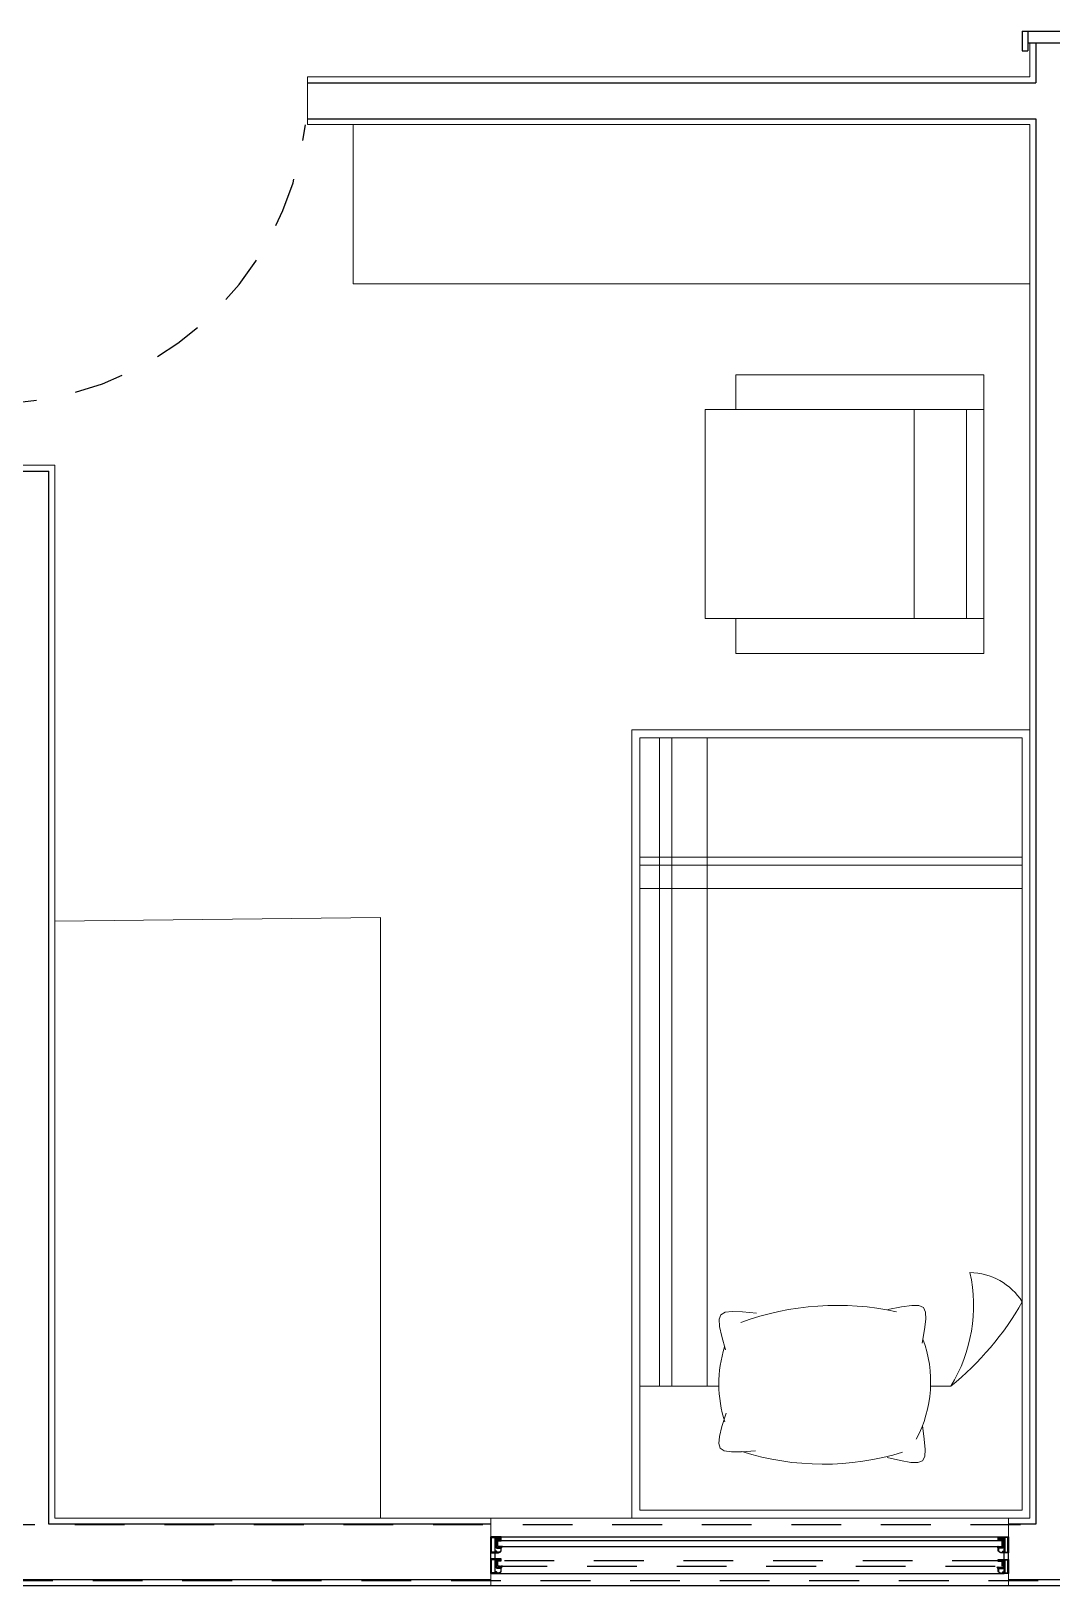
# Model space of a CAD drawing. Header units: millimetres. Extents: x 188.6 to 263.2, y 40.1 to 120.1.
# Drawn here: x 216.355 to 218.919, y 109.154 to 113.059 of the extents above; entities that cross this region are included whole.
import ezdxf

# ---------------------------------------------------------------- set-up
doc = ezdxf.new("R2010")
doc.units = ezdxf.units.MM
for name, pattern in [('_XREF_APTOS 1003 E 1004$0$HIDDEN', [0.375, 0.25, -0.125]), ('_XREF_APTOS 1003 E 1004$0$HIDDEN2', [0.1875, 0.125, -0.0625]), ('HIDDEN2', [0.1875, 0.125, -0.0625])]:
    doc.linetypes.add(name, pattern=pattern)
for name, color, linetype in [('_XREF_APTOS 1003 E 1004$0$A-MC-ALVENARIA', 7, 'Continuous'), ('_XREF_APTOS 1003 E 1004$0$E-MC-ESQUADRIAS', 2, 'Continuous'), ('_XREF_APTOS 1003 E 1004$0$V-MC-VISTA1', 8, 'Continuous'), ('_XREF_APTOS 1003 E 1004$0$V-MC-VISTA2', 1, 'Continuous'), ('ARQ', 8, 'Continuous'), ('ESTR-VIGAS', 11, 'HIDDEN2'), ('ESTRUTURA', 7, 'Continuous')]:
    doc.layers.add(name, color=color, linetype=linetype)
doc.layers.add('_XREF_APTOS 1003 E 1004$0$L-MC-LAYOUT', color=252, linetype='Continuous', lineweight=5)
doc.layers.add('_XREF_APTOS 1003 E 1004$0$R-MC-REBOCO', color=1, linetype='Continuous', lineweight=5)

# ---------------------------------------------------------------- blocks, each defined once
blk = doc.blocks.new('_XREF_APTOS 1003 E 1004$0$A$C09674F7B')
at = {"layer": 'ARQ'}
h = blk.add_hatch(dxfattribs=at)
h.set_pattern_fill('ANSI31', color=252, scale=0.0003, style=0)
h.set_pattern_definition([(45, (135.7119826, -159.238119), (-0.000673519209, 0.000673519209), [])])
h.paths.add_polyline_path([(0.0148, 0.0907), (0.0258, 0.0907), (0.0258, 0.0824), (0.0166, 0.0824), (0.0148, 0.0824)])
h = blk.add_hatch(dxfattribs=at)
h.set_pattern_fill('ANSI31', color=252, scale=0.0003, style=0)
h.set_pattern_definition([(45, (136.97132, -159.2343163), (-0.000673519209, 0.000673519209), [])])
h.paths.add_polyline_path([(1.2852, 0.0824), (1.2852, 0.0907), (1.2742, 0.0907), (1.2742, 0.0824)])
h = blk.add_hatch(dxfattribs=at)
h.set_pattern_fill('ANSI31', color=252, scale=0.0003, style=0)
h.set_pattern_definition([(45, (135.7119848, -159.3025696), (-0.000673519209, 0.000673519209), [])])
h.paths.add_polyline_path([(0.0148, 0.0324), (0.0148, 0.0357), (0.0258, 0.0357), (0.0258, 0.0324), (0.0245, 0.0324)])
h = blk.add_hatch(dxfattribs=at)
h.set_pattern_fill('ANSI31', color=252, scale=0.0003, style=0)
h.set_pattern_definition([(45, (136.9713171, -159.30447675), (-0.000673519209, 0.000673519209), [])])
h.paths.add_polyline_path([(1.2742, 0.0305), (1.2742, 0.0338), (1.2852, 0.0338), (1.2852, 0.0305), (1.2838, 0.0305)])
at = {"layer": 'ARQ', "color": 8}
for p, q in [((0, 0), (0, 0.0919)), ((0.0258, 0.0919), (1.2742, 0.0919)), ((0.0108, 0.0369), (0.0108, 0.0519)), ((1.2892, 0.035), (1.2892, 0.0519)), ((1.3, 0.035), (1.3, 0.0519)), ((0.0144, 0), (1.289, 0))]:
    blk.add_line(p, q, dxfattribs=at)
at = {"layer": 'ARQ'}
blk.add_line((0.0108, 0), (0.0108, 0.0353), dxfattribs=at)
for points in [[(0.0258, 0.0919), (0, 0.0919), (0, 0.0519), (0.0144, 0.0519, 0.446841), (0.0148, 0.0523), (0.0148, 0.0526, 0.480957), (0.0143, 0.0531), (0.0138, 0.0531), (0.0138, 0.0547, 0.329606), (0.0135, 0.0551), (0.0133, 0.0552), (0.0129, 0.0552), (0.0127, 0.0549), (0.0127, 0.0535, -0.409991), (0.0123, 0.0531), (0.0112, 0.0531, -0.414214), (0.0108, 0.0535), (0.0108, 0.0903, -0.414214), (0.0112, 0.0907), (0.0123, 0.0907, -0.414214), (0.0127, 0.0903), (0.0127, 0.0833, 0.414214), (0.0131, 0.0829), (0.0134, 0.0829, 0.414214), (0.0138, 0.0833), (0.0138, 0.0903, -0.414214), (0.0142, 0.0907), (0.0258, 0.0907), (0.0258, 0.0919)], [(1.2742, 0.0919), (1.3, 0.0919), (1.3, 0.0519), (1.2856, 0.0519, -0.446841), (1.2852, 0.0523), (1.2852, 0.0526, -0.480957), (1.2857, 0.0531), (1.2862, 0.0531), (1.2862, 0.0547, -0.329606), (1.2865, 0.0551), (1.2867, 0.0552), (1.2871, 0.0552), (1.2873, 0.0549), (1.2873, 0.0535, 0.409991), (1.2877, 0.0531), (1.2888, 0.0531, 0.414214), (1.2892, 0.0535), (1.2892, 0.0903, 0.414214), (1.2888, 0.0907), (1.2877, 0.0907, 0.414214), (1.2873, 0.0903), (1.2873, 0.0833, -0.414214), (1.2869, 0.0829), (1.2866, 0.0829, -0.414214), (1.2862, 0.0833), (1.2862, 0.0903, 0.414214), (1.2858, 0.0907), (1.2742, 0.0907), (1.2742, 0.0919)], [(0.0258, 0.0369), (0, 0.0369), (0, 0), (0.0144, 0, 0.446841), (0.0148, 0.0004), (0.0148, 0.0007, 0.480957), (0.0143, 0.0012), (0.0138, 0.0012), (0.0138, 0.0028, 0.329606), (0.0135, 0.0032), (0.0133, 0.0033), (0.0129, 0.0033), (0.0127, 0.0029), (0.0127, 0.0016, -0.409991), (0.0123, 0.0012), (0.0112, 0.0012, -0.414214), (0.0108, 0.0016), (0.0108, 0.0353, -0.414214), (0.0112, 0.0357), (0.0123, 0.0357, -0.414214), (0.0127, 0.0353), (0.0127, 0.0333, 0.414214), (0.0131, 0.0329), (0.0134, 0.0329, 0.414214), (0.0138, 0.0333), (0.0138, 0.0353, -0.414214), (0.0142, 0.0357), (0.0258, 0.0357), (0.0258, 0.0369)], [(1.2742, 0.035), (1.3, 0.035), (1.3, 0), (1.2856, 0, -0.446841), (1.2852, 0.0004), (1.2852, 0.0007, -0.480957), (1.2857, 0.0012), (1.2862, 0.0012), (1.2862, 0.0028, -0.329606), (1.2865, 0.0032), (1.2867, 0.0033), (1.2871, 0.0033), (1.2873, 0.0029), (1.2873, 0.0016, 0.409991), (1.2877, 0.0012), (1.2888, 0.0012, 0.414214), (1.2892, 0.0016), (1.2892, 0.0334, 0.414214), (1.2888, 0.0338), (1.2877, 0.0338, 0.414214), (1.2873, 0.0334), (1.2873, 0.0313, -0.414214), (1.2869, 0.0309), (1.2866, 0.0309, -0.414214), (1.2862, 0.0313), (1.2862, 0.0334, 0.414214), (1.2858, 0.0338), (1.2742, 0.0338), (1.2742, 0.035)]]:
    blk.add_lwpolyline(points, format="xyb", dxfattribs=at)
for points in [[(0.0011, 0.0907), (0.0097, 0.0907), (0.0097, 0.0532), (0.0011, 0.0532), (0.0011, 0.0907)], [(0.0014, 0.0904), (0.0094, 0.0904), (0.0094, 0.0535), (0.0014, 0.0535)], [(0.0258, 0.0907), (0.0148, 0.0907), (0.0148, 0.0824), (0.0258, 0.0824)], [(0.0166, 0.0684), (1.2838, 0.0684), (1.2838, 0.0824), (0.0166, 0.0824)], [(1.2742, 0.0907), (1.2852, 0.0907), (1.2852, 0.0824), (1.2742, 0.0824)], [(1.2989, 0.0907), (1.2903, 0.0907), (1.2903, 0.0532), (1.2989, 0.0532), (1.2989, 0.0907)], [(1.2986, 0.0904), (1.2906, 0.0904), (1.2906, 0.0535), (1.2986, 0.0535)], [(0.0011, 0.0357), (0.0097, 0.0357), (0.0097, 0.0013), (0.0011, 0.0013), (0.0011, 0.0357)], [(0.0014, 0.0354), (0.0094, 0.0354), (0.0094, 0.0016), (0.0014, 0.0016)], [(0.0258, 0.0357), (0.0148, 0.0357), (0.0148, 0.0324), (0.0258, 0.0324)], [(1.2742, 0.0338), (1.2852, 0.0338), (1.2852, 0.0305), (1.2742, 0.0305)], [(1.2989, 0.0338), (1.2903, 0.0338), (1.2903, 0.0013), (1.2989, 0.0013), (1.2989, 0.0338)], [(1.2986, 0.0335), (1.2906, 0.0335), (1.2906, 0.0016), (1.2986, 0.0016)]]:
    blk.add_lwpolyline(points, close=True, dxfattribs=at)
for points in [[(0.0258, 0.0581), (0.0258, 0.0654), (0.0257, 0.0656), (0.0254, 0.0658), (0.0252, 0.0658), (0.0249, 0.0656), (0.0248, 0.0654), (0.0248, 0.0648), (0.0148, 0.0648), (0.0141, 0.065), (0.0138, 0.0658), (0.0138, 0.0818), (0.0135, 0.0825), (0.0124, 0.0829), (0.0122, 0.0834), (0.0125, 0.0835), (0.0126, 0.0838), (0.0124, 0.0892), (0.012, 0.0894), (0.0117, 0.0894), (0.0113, 0.0892), (0.0112, 0.0839), (0.0112, 0.0834), (0.0117, 0.0822), (0.0128, 0.0818), (0.0128, 0.0658), (0.0134, 0.0643), (0.0148, 0.0638), (0.0244, 0.0638), (0.0247, 0.0636), (0.0248, 0.0634), (0.0248, 0.0581), (0.0241, 0.0558), (0.0224, 0.0544), (0.0193, 0.0534), (0.0162, 0.0529), (0.0159, 0.053), (0.0158, 0.0533), (0.0158, 0.0539), (0.0155, 0.0548), (0.0148, 0.0556), (0.0139, 0.0561), (0.0136, 0.0562), (0.0134, 0.0563), (0.0116, 0.0563), (0.0113, 0.0561), (0.0112, 0.0557), (0.0114, 0.0554), (0.0122, 0.055), (0.0124, 0.055), (0.0126, 0.055), (0.013, 0.0553), (0.0134, 0.0553), (0.0142, 0.0548), (0.0144, 0.0545), (0.0144, 0.0542), (0.0138, 0.0539), (0.0138, 0.0536), (0.0139, 0.0534), (0.0142, 0.0533), (0.0148, 0.0533), (0.0148, 0.0523), (0.0149, 0.052), (0.0152, 0.0519), (0.0191, 0.0523), (0.0228, 0.0535), (0.025, 0.0553), (0.0258, 0.0581)], [(1.2742, 0.0581), (1.2742, 0.0654), (1.2743, 0.0656), (1.2746, 0.0658), (1.2748, 0.0658), (1.2751, 0.0656), (1.2752, 0.0654), (1.2752, 0.0648), (1.2852, 0.0648), (1.2859, 0.065), (1.2862, 0.0658), (1.2862, 0.0818), (1.2865, 0.0825), (1.2877, 0.0829), (1.2878, 0.0834), (1.2875, 0.0835), (1.2874, 0.0838), (1.2876, 0.0892), (1.288, 0.0894), (1.2883, 0.0894), (1.2887, 0.0892), (1.2888, 0.0839), (1.2888, 0.0834), (1.2884, 0.0822), (1.2872, 0.0818), (1.2872, 0.0658), (1.2866, 0.0643), (1.2852, 0.0638), (1.2756, 0.0638), (1.2754, 0.0636), (1.2752, 0.0634), (1.2752, 0.0581), (1.2759, 0.0558), (1.2776, 0.0544), (1.2807, 0.0534), (1.2838, 0.0529), (1.2841, 0.053), (1.2842, 0.0533), (1.2842, 0.0539), (1.2845, 0.0548), (1.2852, 0.0556), (1.2861, 0.0561), (1.2864, 0.0562), (1.2866, 0.0563), (1.2884, 0.0563), (1.2887, 0.0561), (1.2888, 0.0557), (1.2886, 0.0554), (1.2878, 0.055), (1.2877, 0.055), (1.2875, 0.055), (1.287, 0.0553), (1.2866, 0.0553), (1.2858, 0.0548), (1.2856, 0.0545), (1.2857, 0.0542), (1.2862, 0.0539), (1.2862, 0.0536), (1.2861, 0.0534), (1.2858, 0.0533), (1.2852, 0.0533), (1.2852, 0.0523), (1.2851, 0.052), (1.2848, 0.0519), (1.281, 0.0523), (1.2772, 0.0535), (1.275, 0.0553), (1.2742, 0.0581)], [(0.0184, 0.0673), (0.019, 0.0675), (0.0197, 0.0676), (0.0199, 0.0677), (0.02, 0.068), (0.0198, 0.0683), (0.0189, 0.0683), (0.0179, 0.068), (0.017, 0.0674), (0.0169, 0.0672), (0.0169, 0.067), (0.0172, 0.0664), (0.0179, 0.0662), (0.021, 0.0662), (0.0211, 0.0661), (0.0212, 0.066), (0.0212, 0.0659), (0.0212, 0.0658), (0.0214, 0.0657), (0.0242, 0.0657), (0.0243, 0.0658), (0.0244, 0.0659), (0.0244, 0.066), (0.0244, 0.0661), (0.0246, 0.0662), (0.0256, 0.0662), (0.0258, 0.0662), (0.0258, 0.066), (0.0258, 0.0646), (0.0259, 0.0643), (0.0262, 0.0642), (0.0264, 0.0643), (0.0266, 0.0645), (0.0271, 0.0664), (0.0277, 0.0672), (0.0289, 0.0676), (0.029, 0.0678), (0.029, 0.0682), (0.0288, 0.0683), (0.0276, 0.0683), (0.0269, 0.0681), (0.0263, 0.0674), (0.0263, 0.0674), (0.0261, 0.0673), (0.0248, 0.0673), (0.0255, 0.0675), (0.0261, 0.0676), (0.0264, 0.0677), (0.0265, 0.068), (0.0265, 0.0682), (0.0264, 0.0683), (0.0253, 0.0683), (0.0243, 0.0679), (0.0235, 0.0674), (0.0234, 0.0673), (0.0232, 0.0673), (0.0214, 0.0673), (0.0221, 0.0675), (0.0228, 0.0676), (0.0231, 0.0677), (0.0232, 0.068), (0.0231, 0.0683), (0.0219, 0.0683), (0.0209, 0.068), (0.0201, 0.0674), (0.02, 0.0673), (0.0198, 0.0673), (0.0184, 0.0673)], [(1.2816, 0.0673), (1.281, 0.0675), (1.2803, 0.0676), (1.2801, 0.0677), (1.28, 0.068), (1.2802, 0.0683), (1.2811, 0.0683), (1.2821, 0.068), (1.283, 0.0674), (1.2831, 0.0672), (1.2831, 0.067), (1.2828, 0.0664), (1.2822, 0.0662), (1.2791, 0.0662), (1.2789, 0.0661), (1.2789, 0.066), (1.2789, 0.0659), (1.2788, 0.0658), (1.2787, 0.0657), (1.2759, 0.0657), (1.2757, 0.0658), (1.2757, 0.0659), (1.2757, 0.066), (1.2756, 0.0661), (1.2755, 0.0662), (1.2744, 0.0662), (1.2743, 0.0662), (1.2742, 0.066), (1.2742, 0.0646), (1.2741, 0.0643), (1.2738, 0.0642), (1.2736, 0.0643), (1.2734, 0.0645), (1.2729, 0.0664), (1.2723, 0.0672), (1.2711, 0.0676), (1.271, 0.0678), (1.271, 0.0682), (1.2713, 0.0683), (1.2724, 0.0683), (1.2731, 0.0681), (1.2737, 0.0674), (1.2738, 0.0674), (1.274, 0.0673), (1.2752, 0.0673), (1.2746, 0.0675), (1.2739, 0.0676), (1.2736, 0.0677), (1.2735, 0.068), (1.2735, 0.0682), (1.2736, 0.0683), (1.2747, 0.0683), (1.2757, 0.0679), (1.2765, 0.0674), (1.2767, 0.0673), (1.2768, 0.0673), (1.2786, 0.0673), (1.2779, 0.0675), (1.2773, 0.0676), (1.2769, 0.0677), (1.2768, 0.068), (1.2769, 0.0683), (1.2781, 0.0683), (1.2791, 0.068), (1.2799, 0.0674), (1.2801, 0.0673), (1.2802, 0.0673), (1.2816, 0.0673)], [(0.0258, 0.0062), (0.0258, 0.0154), (0.0257, 0.0156), (0.0254, 0.0158), (0.0252, 0.0158), (0.0249, 0.0156), (0.0248, 0.0154), (0.0248, 0.0148), (0.0148, 0.0148), (0.0141, 0.015), (0.0138, 0.0158), (0.0138, 0.0318), (0.0135, 0.0325), (0.0124, 0.0329), (0.0122, 0.0334), (0.0125, 0.0335), (0.0126, 0.0338), (0.0124, 0.0342), (0.012, 0.0344), (0.0117, 0.0344), (0.0113, 0.0342), (0.0112, 0.0339), (0.0112, 0.0334), (0.0117, 0.0322), (0.0128, 0.0318), (0.0128, 0.0158), (0.0134, 0.0143), (0.0148, 0.0138), (0.0244, 0.0138), (0.0247, 0.0136), (0.0248, 0.0134), (0.0248, 0.0062), (0.0241, 0.0039), (0.0224, 0.0025), (0.0194, 0.0015), (0.0162, 0.001), (0.016, 0.0011), (0.0158, 0.0014), (0.0158, 0.002), (0.0155, 0.0029), (0.0148, 0.0037), (0.0139, 0.0042), (0.0136, 0.0043), (0.0134, 0.0043), (0.0116, 0.0043), (0.0113, 0.0042), (0.0112, 0.0038), (0.0114, 0.0035), (0.0122, 0.0031), (0.0124, 0.003), (0.0126, 0.0031), (0.013, 0.0033), (0.0134, 0.0033), (0.0142, 0.0029), (0.0144, 0.0026), (0.0144, 0.0023), (0.0138, 0.002), (0.0138, 0.0017), (0.0139, 0.0015), (0.0142, 0.0013), (0.0148, 0.0013), (0.0148, 0.0004), (0.0149, 0.0001), (0.0152, 0), (0.0191, 0.0004), (0.0228, 0.0016), (0.025, 0.0034), (0.0258, 0.0062)], [(0.0184, 0.0173), (0.019, 0.0175), (0.0197, 0.0176), (0.0199, 0.0177), (0.02, 0.018), (0.0198, 0.0183), (0.0189, 0.0183), (0.0179, 0.018), (0.017, 0.0174), (0.0169, 0.0172), (0.0169, 0.017), (0.0172, 0.0164), (0.0179, 0.0162), (0.021, 0.0162), (0.0211, 0.0161), (0.0212, 0.016), (0.0212, 0.0159), (0.0212, 0.0158), (0.0214, 0.0157), (0.0242, 0.0157), (0.0243, 0.0158), (0.0244, 0.0159), (0.0244, 0.016), (0.0244, 0.0161), (0.0246, 0.0162), (0.0256, 0.0162), (0.0258, 0.0162), (0.0258, 0.016), (0.0258, 0.0146), (0.0259, 0.0143), (0.0262, 0.0142), (0.0264, 0.0143), (0.0266, 0.0145), (0.0271, 0.0164), (0.0277, 0.0172), (0.0289, 0.0176), (0.029, 0.0178), (0.029, 0.0182), (0.0288, 0.0183), (0.0276, 0.0183), (0.0269, 0.0181), (0.0263, 0.0174), (0.0263, 0.0174), (0.0261, 0.0173), (0.0248, 0.0173), (0.0255, 0.0175), (0.0261, 0.0176), (0.0264, 0.0177), (0.0265, 0.018), (0.0265, 0.0182), (0.0264, 0.0183), (0.0253, 0.0183), (0.0243, 0.0179), (0.0235, 0.0174), (0.0234, 0.0173), (0.0232, 0.0173), (0.0214, 0.0173), (0.0221, 0.0175), (0.0228, 0.0176), (0.0231, 0.0177), (0.0232, 0.018), (0.0231, 0.0183), (0.0219, 0.0183), (0.0209, 0.018), (0.0201, 0.0174), (0.02, 0.0173), (0.0198, 0.0173), (0.0184, 0.0173)], [(1.2816, 0.0154), (1.281, 0.0156), (1.2803, 0.0157), (1.2801, 0.0158), (1.28, 0.0161), (1.2802, 0.0164), (1.2811, 0.0164), (1.2821, 0.0161), (1.283, 0.0155), (1.2831, 0.0153), (1.2831, 0.0151), (1.2828, 0.0145), (1.2821, 0.0143), (1.2791, 0.0143), (1.2789, 0.0142), (1.2789, 0.0141), (1.2789, 0.014), (1.2788, 0.0139), (1.2787, 0.0138), (1.2759, 0.0138), (1.2757, 0.0139), (1.2757, 0.014), (1.2757, 0.0141), (1.2756, 0.0142), (1.2755, 0.0143), (1.2744, 0.0143), (1.2743, 0.0142), (1.2742, 0.0141), (1.2742, 0.0127), (1.2741, 0.0124), (1.2738, 0.0123), (1.2736, 0.0124), (1.2734, 0.0126), (1.2729, 0.0145), (1.2723, 0.0153), (1.2711, 0.0157), (1.271, 0.0159), (1.271, 0.0162), (1.2713, 0.0164), (1.2724, 0.0164), (1.2731, 0.0161), (1.2737, 0.0155), (1.2738, 0.0155), (1.274, 0.0154), (1.2752, 0.0154), (1.2746, 0.0156), (1.2739, 0.0157), (1.2736, 0.0158), (1.2735, 0.0161), (1.2735, 0.0163), (1.2736, 0.0164), (1.2747, 0.0164), (1.2757, 0.016), (1.2765, 0.0155), (1.2767, 0.0154), (1.2768, 0.0154), (1.2786, 0.0154), (1.2779, 0.0156), (1.2773, 0.0157), (1.2769, 0.0158), (1.2768, 0.0161), (1.2769, 0.0164), (1.2781, 0.0164), (1.2791, 0.0161), (1.2799, 0.0155), (1.2801, 0.0154), (1.2802, 0.0154), (1.2816, 0.0154)], [(1.2742, 0.0062), (1.2742, 0.0134), (1.2743, 0.0137), (1.2746, 0.0138), (1.2748, 0.0138), (1.2751, 0.0137), (1.2752, 0.0134), (1.2752, 0.0128), (1.2852, 0.0128), (1.2859, 0.0131), (1.2862, 0.0138), (1.2862, 0.0298), (1.2865, 0.0306), (1.2876, 0.031), (1.2878, 0.0314), (1.2875, 0.0316), (1.2874, 0.0319), (1.2876, 0.0323), (1.288, 0.0325), (1.2883, 0.0325), (1.2887, 0.0323), (1.2888, 0.032), (1.2888, 0.0314), (1.2884, 0.0303), (1.2872, 0.0298), (1.2872, 0.0138), (1.2866, 0.0124), (1.2852, 0.0118), (1.2756, 0.0118), (1.2754, 0.0117), (1.2752, 0.0114), (1.2752, 0.0062), (1.2759, 0.0039), (1.2776, 0.0025), (1.2807, 0.0015), (1.2838, 0.001), (1.2841, 0.0011), (1.2842, 0.0014), (1.2842, 0.002), (1.2845, 0.0029), (1.2852, 0.0037), (1.2861, 0.0042), (1.2864, 0.0043), (1.2866, 0.0043), (1.2884, 0.0043), (1.2887, 0.0042), (1.2888, 0.0038), (1.2886, 0.0035), (1.2878, 0.0031), (1.2877, 0.003), (1.2875, 0.0031), (1.287, 0.0033), (1.2866, 0.0033), (1.2858, 0.0029), (1.2856, 0.0026), (1.2857, 0.0023), (1.2862, 0.002), (1.2862, 0.0017), (1.2861, 0.0015), (1.2858, 0.0013), (1.2852, 0.0013), (1.2852, 0.0004), (1.2851, 0.0001), (1.2848, 0), (1.281, 0.0004), (1.2772, 0.0016), (1.275, 0.0034), (1.2742, 0.0062)]]:
    blk.add_lwpolyline(points, dxfattribs=at)
at = {"layer": 'ARQ', "linetype": '_XREF_APTOS 1003 E 1004$0$HIDDEN', "ltscale": 0.5}
blk.add_lwpolyline([(0.0166, 0.0184), (1.2838, 0.0184), (1.2838, 0.0324), (0.0166, 0.0324)], close=True, dxfattribs=at)
blk = doc.blocks.new('A$C1BFF5DEF')
at = {"layer": '_XREF_APTOS 1003 E 1004$0$A-MC-ALVENARIA', "color": 8}
for p, q in [((19.9903, 3.975), (19.9903, 3.875)), ((18.1605, 3.875), (19.9903, 3.875)), ((18.1605, 3.785), (19.9903, 3.785)), ((19.9903, 3.785), (19.9903, 0.2549)), ((17.3503, 2.9), (17.5113, 2.9)), ((17.5113, 0.2549), (17.5113, 2.9)), ((18.6214, 0.2549), (17.5113, 0.2549)), ((19.9903, 0.2549), (19.9214, 0.2549)), ((18.6214, 0.1149), (17.1325, 0.1149)), ((20.4003, 0.1149), (19.9214, 0.1149))]:
    blk.add_line(p, q, dxfattribs=at)
at = {"layer": '_XREF_APTOS 1003 E 1004$0$E-MC-ESQUADRIAS', "color": 8}
for p, q in [((19.9553, 4.005), (19.9553, 3.955)), ((19.9553, 4.005), (20.0703, 4.005)), ((19.9703, 4.005), (19.9703, 3.955)), ((19.9553, 3.955), (19.9703, 3.955)), ((20.1003, 3.975), (19.9703, 3.975))]:
    blk.add_line(p, q, dxfattribs=at)
at = {"layer": '_XREF_APTOS 1003 E 1004$0$E-MC-ESQUADRIAS', "color": 8, "linetype": '_XREF_APTOS 1003 E 1004$0$HIDDEN2'}
blk.add_arc((17.3692, 3.8613), 0.7915, 268.9984, 353.3735, dxfattribs=at)
at = {"layer": '_XREF_APTOS 1003 E 1004$0$L-MC-LAYOUT', "color": 8}
for p, q in [((18.2753, 3.37), (18.2753, 3.77)), ((18.2753, 3.37), (19.9753, 3.37)), ((19.2363, 3.1419), (19.8593, 3.1419)), ((19.2363, 3.1419), (19.2363, 3.0544)), ((19.8593, 2.4419), (19.8593, 3.1419)), ((19.1593, 3.0544), (19.8593, 3.0544)), ((19.1593, 2.5294), (19.1593, 3.0544)), ((19.6843, 2.5294), (19.6843, 3.0547)), ((19.8155, 2.5294), (19.8155, 3.0544)), ((19.1593, 2.5294), (19.8593, 2.5294)), ((19.2363, 2.4419), (19.2363, 2.5294)), ((19.2363, 2.4419), (19.8593, 2.4419)), ((18.9753, 0.2699), (18.9753, 2.2499)), ((18.9753, 2.2499), (19.9753, 2.2499)), ((18.9953, 0.2899), (18.9953, 2.2299)), ((18.9953, 2.2299), (19.9553, 2.2299)), ((19.0444, 0.6017), (19.0444, 2.2299)), ((19.076, 0.6017), (19.076, 2.2299)), ((19.1645, 0.6017), (19.1645, 2.2299)), ((19.9553, 2.2299), (19.9553, 0.2899)), ((19.9753, 2.2499), (19.9753, 0.2699)), ((19.9553, 1.9299), (18.9953, 1.9299)), ((19.9553, 1.9099), (18.9953, 1.9099)), ((19.9553, 1.8516), (18.9953, 1.8516)), ((18.3443, 1.7788), (17.5263, 1.7699)), ((17.5263, 1.7699), (17.5263, 0.2699)), ((18.3443, 0.2699), (18.3443, 1.7788)), ((19.1989, 0.781), (19.2094, 0.7871)), ((19.2094, 0.7871), (19.2272, 0.7891)), ((19.2272, 0.7891), (19.2531, 0.7879)), ((19.2531, 0.7879), (19.288, 0.7847)), ((19.653, 0.8005), (19.6186, 0.794)), ((19.6786, 0.8041), (19.653, 0.8005)), ((19.6965, 0.8039), (19.6786, 0.8041)), ((19.7076, 0.7988), (19.6965, 0.8039)), ((19.713, 0.7878), (19.7076, 0.7988)), ((19.7136, 0.77), (19.713, 0.7878)), ((19.1946, 0.7695), (19.1989, 0.781)), ((19.1957, 0.7517), (19.1946, 0.7695)), ((19.2013, 0.7265), (19.1957, 0.7517)), ((19.7046, 0.7099), (19.7104, 0.7443)), ((19.7104, 0.7443), (19.7136, 0.77)), ((19.2104, 0.6927), (19.2013, 0.7265)), ((19.1938, 0.6017), (18.9953, 0.6017)), ((19.7763, 0.6017), (19.7255, 0.6017)), ((19.212, 0.5338), (19.2016, 0.5004)), ((19.1951, 0.4754), (19.1934, 0.4577)), ((19.2016, 0.5004), (19.1951, 0.4754)), ((19.7053, 0.5032), (19.7099, 0.4686)), ((19.1934, 0.4577), (19.1972, 0.4461)), ((19.1972, 0.4461), (19.2075, 0.4395)), ((19.2075, 0.4395), (19.2252, 0.4369)), ((19.2252, 0.4369), (19.2511, 0.4371)), ((19.2511, 0.4371), (19.2861, 0.439)), ((19.7099, 0.4686), (19.7121, 0.4428)), ((19.7121, 0.4428), (19.7108, 0.425)), ((19.6504, 0.4146), (19.6162, 0.4224)), ((19.6759, 0.41), (19.6504, 0.4146)), ((19.6937, 0.4096), (19.6759, 0.41)), ((19.705, 0.4143), (19.6937, 0.4096)), ((19.7108, 0.425), (19.705, 0.4143)), ((19.9553, 0.2899), (18.9953, 0.2899)), ((17.5263, 0.2699), (18.3443, 0.2699)), ((19.9753, 0.2699), (18.9753, 0.2699))]:
    blk.add_line(p, q, dxfattribs=at)
for centre, radius, start, end in [((19.4453, 0.8044), 0.3882, 328.5148, 12.3057), ((19.8207, 0.7261), 0.1611, 32.8511, 88.613), ((19.4905, 0.1061), 0.6985, 77.6546, 110.2096), ((19.3195, 1.1711), 0.73, 308.7341, 330.6662), ((19.4208, 0.6124), 0.305, 331.784, 20.5832), ((19.4988, 0.6068), 0.305, 162.1913, 198.1433), ((19.4561, 1.084), 0.6783, 252.4772, 287.0802)]:
    blk.add_arc(centre, radius, start, end, dxfattribs=at)
at = {"layer": '_XREF_APTOS 1003 E 1004$0$R-MC-REBOCO', "color": 8}
for p, q in [((19.9753, 3.975), (19.9753, 3.89)), ((18.1605, 3.89), (19.9753, 3.89)), ((18.1605, 3.89), (18.1605, 3.77)), ((18.1605, 3.77), (19.9753, 3.77)), ((19.9753, 3.77), (19.9753, 0.2699)), ((17.3503, 2.915), (17.5263, 2.915)), ((17.5263, 0.2699), (17.5263, 2.915)), ((18.6214, 0.2699), (17.5263, 0.2699)), ((18.6214, 0.2699), (18.6214, 0.1)), ((18.6214, 0.2699), (19.9214, 0.2699)), ((19.9753, 0.2699), (19.9214, 0.2699)), ((19.9214, 0.2699), (19.9214, 0.1))]:
    blk.add_line(p, q, dxfattribs=at)
at = {"layer": '_XREF_APTOS 1003 E 1004$0$V-MC-VISTA2', "color": 8}
blk.add_line((20.4003, 0.1), (15.8353, 0.1), dxfattribs=at)
at = {"layer": '_XREF_APTOS 1003 E 1004$0$V-MC-VISTA1', "color": 8}
blk.add_blockref('_XREF_APTOS 1003 E 1004$0$A$C09674F7B', (18.6214, 0.1309), dxfattribs=at)
blk = doc.blocks.new('COBERTURA_29-09-2016')
at = {"layer": 'ESTR-VIGAS'}
for points in [[(14.86, 1.68), (9.28, 1.68)], [(9.38, 1.54), (14.86, 1.54)]]:
    blk.add_lwpolyline(points, dxfattribs=at)

msp = doc.modelspace()

# ---------------------------------------------------------------- block references
at = {"layer": 'ARQ'}
msp.add_blockref('A$C1BFF5DEF', (198.8891, 109.0543), dxfattribs=at)

# ---------------------------------------------------------------- next in the draw order: block references
at = {"layer": 'ESTRUTURA'}
msp.add_blockref('COBERTURA_29-09-2016', (206.6802, 107.6277), dxfattribs=at)

doc.saveas('drawing.dxf')
